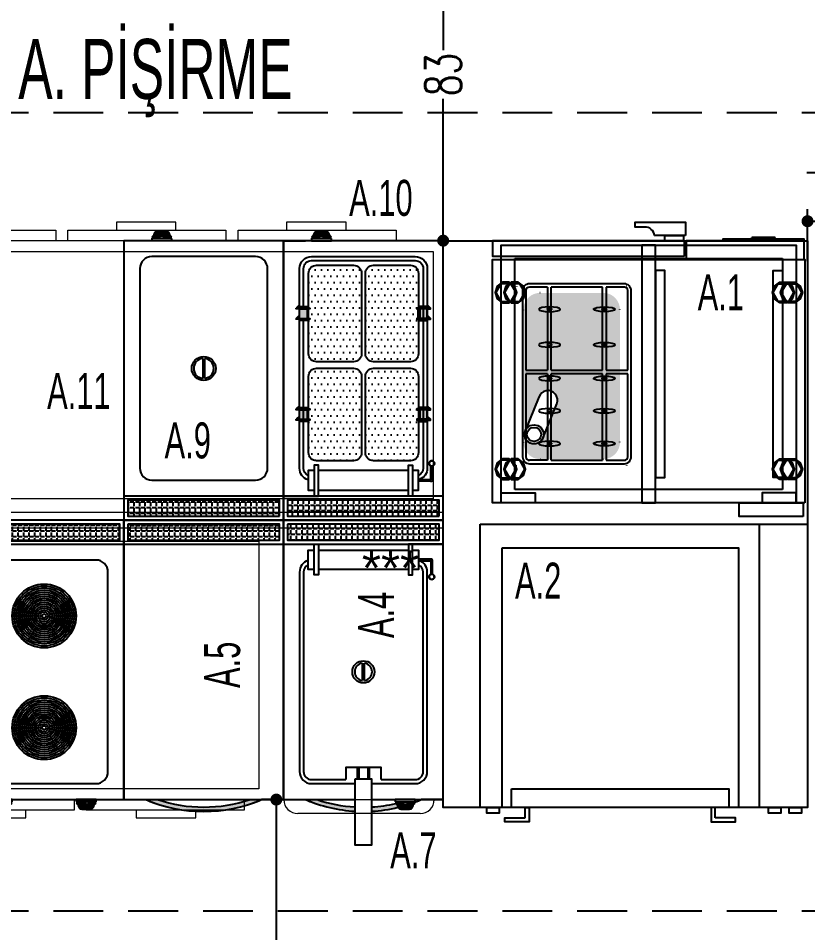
# Model space of a CAD drawing. Header units: centimetres. Extents: x 2135 to 5458, y 2057 to 4523.
# Drawn here: x 2995.2 to 3193, y 4168.9 to 4397.9 of the extents above; entities that cross this region are included whole.
import ezdxf
from ezdxf.lldxf.tags import DXFTag

# ---------------------------------------------------------------- set-up
doc = ezdxf.new("R2010")
doc.units = ezdxf.units.CM
doc.header["$LTSCALE"] = 50
for name, pattern in [('ACAD_ISO03W100', [30, 12, -18]), ('ACAD_ISO07W100', [3, 0, -3]), ('HIDDEN', [0.375, 0.25, -0.125])]:
    doc.linetypes.add(name, pattern=pattern)
for name, color, linetype in [('APO_2D', 254, 'Continuous'), ('APO_3D_C10', 10, 'Continuous'), ('APO_3D_C253', 253, 'Continuous'), ('MDPL-MAHAL NO', 5, 'Continuous')]:
    doc.layers.add(name, color=color, linetype=linetype)
doc.layers.add('GRC - Cihaz Altı Ekipman', color=2, linetype='Continuous', lineweight=18)
doc.layers.add('GRC-Ekipman', color=4, linetype='Continuous', lineweight=25)
doc.styles.add('dim', font='simplex.shx', dxfattribs={"width": 0.7})
doc.styles.get("Standard").update_dxf_attribs({"font": 'arial.ttf'})
doc.styles.add('Tago_mahal', font='ARIALN.TTF')
tags = doc.linetypes.add('HIDDENX2', pattern=[19.05, 12.7, -6.35]).pattern_tags.tags
tags[6:7] = [DXFTag(74, 4), DXFTag(75, 0), DXFTag(340, '0'), DXFTag(46, 1.0), DXFTag(50, 0.0), DXFTag(44, 0.0), DXFTag(45, 0.0)]
tags[4:5] = [DXFTag(74, 4), DXFTag(75, 0), DXFTag(340, '0'), DXFTag(46, 1.0), DXFTag(50, 0.0), DXFTag(44, 0.0), DXFTag(45, 0.0)]
doc.dimstyles.new('1_50', dxfattribs={"dimtxt": 9, "dimasz": 3, "dimexe": 3, "dimexo": 0, "dimgap": 1, "dimtad": 0, "dimdec": 0, "dimzin": 11, "dimtxsty": 'dim', "dimblk": 'DOT', "dimcen": 1.5, "dimdle": 1.25, "dimclrt": 2, "dimadec": 0, "dimazin": 0, "dimtfac": 1.25, "dimtdec": 0, "dimtix": 1, "dimtofl": 0, "dimtmove": 1, "dimatfit": 3, "dimldrblk": 'DOT', "dimfxl": 10, "dimfxlon": 1, "dimtolj": 1, "dimtzin": 0, "dimarcsym": 0})

# ---------------------------------------------------------------- blocks, each defined once
blk = doc.blocks.new('ghggfhh')
at = {"color": 7}
blk.add_lwpolyline([(1188.71, 1333.35), (1193.71, 1333.35), (1193.71, 1333.87), (1188.71, 1333.87)], close=True, dxfattribs=at)
for points in [[(1190.71, 1333.35), (1190.71, 1333)], [(1191.71, 1333.35), (1191.71, 1333)], [(1188.71, 1333), (1190.71, 1333)], [(1189.35, 1332.74), (1193.07, 1332.74)], [(1189.46, 1332.51), (1192.96, 1332.51)], [(1189.5, 1332.27), (1192.92, 1332.27)], [(1189.62, 1332.04), (1192.79, 1332.04)], [(1189.97, 1331.8), (1192.45, 1331.8)], [(1191.71, 1333), (1193.71, 1333)]]:
    blk.add_lwpolyline(points, dxfattribs=at)
blk.add_lwpolyline([(1188.71, 1333), (1189.21, 1332.53), (1189.21, 1332.51, 0.414214), (1190.21, 1331.51), (1192.21, 1331.51, 0.414214), (1193.21, 1332.51), (1193.21, 1332.53), (1193.71, 1333)], format="xyb", dxfattribs=at)
blk = doc.blocks.new('EKO 8070S')
h = blk.add_hatch()
h.set_pattern_fill('ANGLE', scale=0.2, angle=360, style=0)
h.set_pattern_definition([(360, (-4488.5364, -3161.1032), (3e-16, 1.397), [1.016, -0.381]), (90, (-4488.5364, -3161.1032), (-1.397, 4e-16), [1.016, -0.381])])
h.paths.add_polyline_path([(-3470.87, -1758.23), (-3548.87, -1758.23), (-3548.87, -1762.23), (-3470.87, -1762.23)])
at = {"color": 7}
for points in [[(-3549.87, -1827.23), (-3469.87, -1827.23), (-3469.87, -1757.23), (-3549.87, -1757.23)], [(-3548.87, -1758.23), (-3548.87, -1762.23), (-3470.87, -1762.23), (-3470.87, -1758.23)]]:
    blk.add_lwpolyline(points, close=True, dxfattribs=at)
for points in [[(-3549.87, -1757.23), (-3549.87, -1765.23)], [(-3549.87, -1757.23), (-3549.87, -1763.23), (-3469.87, -1763.23), (-3469.87, -1757.23), (-3549.87, -1757.23), (-3549.87, -1763.23)]]:
    blk.add_lwpolyline(points, dxfattribs=at)
for points in [[(-3542.87, -1823.23), (-3516.87, -1823.23, 0.414214), (-3513.87, -1820.23), (-3513.87, -1770.23, 0.414214), (-3516.87, -1767.23), (-3542.87, -1767.23, 0.414214), (-3545.87, -1770.23), (-3545.87, -1820.23, 0.414214)], [(-3502.87, -1823.23), (-3476.87, -1823.23, 0.414214), (-3473.87, -1820.23), (-3473.87, -1770.23, 0.414214), (-3476.87, -1767.23), (-3502.87, -1767.23, 0.414214), (-3505.87, -1770.23), (-3505.87, -1820.23, 0.414214)], [(-3502.87, -1823.23), (-3476.87, -1823.23, 0.414214), (-3473.87, -1820.23), (-3473.87, -1770.23, 0.414214), (-3476.87, -1767.23), (-3502.87, -1767.23, 0.414214), (-3505.87, -1770.23), (-3505.87, -1820.23, 0.414214)]]:
    blk.add_lwpolyline(points, format="xyb", close=True, dxfattribs=at)
for centre, radius in [((-3529.87, -1781.23), 8), ((-3529.87, -1781.23), 8), ((-3529.87, -1781.23), 8), ((-3529.87, -1781.23), 7.5), ((-3529.87, -1781.23), 7), ((-3529.87, -1781.23), 6.5), ((-3489.87, -1781.23), 8), ((-3489.87, -1781.23), 8), ((-3489.87, -1781.23), 8), ((-3489.87, -1781.23), 7.5), ((-3489.87, -1781.23), 7), ((-3489.87, -1781.23), 6.5), ((-3529.87, -1781.23), 6), ((-3529.87, -1781.23), 5.5), ((-3529.87, -1781.23), 5), ((-3529.87, -1781.23), 4.5), ((-3529.87, -1781.23), 4), ((-3489.87, -1781.23), 6), ((-3489.87, -1781.23), 5.5), ((-3489.87, -1781.23), 5), ((-3489.87, -1781.23), 4.5), ((-3489.87, -1781.23), 4), ((-3529.87, -1781.23), 3.5), ((-3529.87, -1781.23), 3), ((-3529.87, -1781.23), 2.5), ((-3529.87, -1781.23), 2), ((-3489.87, -1781.23), 3.5), ((-3489.87, -1781.23), 3), ((-3489.87, -1781.23), 2.5), ((-3489.87, -1781.23), 2), ((-3529.87, -1781.23), 1.5), ((-3529.87, -1781.23), 1), ((-3529.87, -1781.23), 0.5), ((-3489.87, -1781.23), 1.5), ((-3489.87, -1781.23), 1), ((-3489.87, -1781.23), 0.5), ((-3529.87, -1809.23), 8), ((-3529.87, -1809.23), 8), ((-3529.87, -1809.23), 7.5), ((-3529.87, -1809.23), 7), ((-3489.87, -1809.23), 8), ((-3489.87, -1809.23), 8), ((-3489.87, -1809.23), 7.5), ((-3489.87, -1809.23), 7), ((-3529.87, -1809.23), 6.5), ((-3529.87, -1809.23), 6), ((-3529.87, -1809.23), 5.5), ((-3529.87, -1809.23), 5), ((-3529.87, -1809.23), 4.5), ((-3489.87, -1809.23), 6.5), ((-3489.87, -1809.23), 6), ((-3489.87, -1809.23), 5.5), ((-3489.87, -1809.23), 5), ((-3489.87, -1809.23), 4.5), ((-3529.87, -1809.23), 4), ((-3529.87, -1809.23), 3.5), ((-3529.87, -1809.23), 3), ((-3529.87, -1809.23), 2.5), ((-3489.87, -1809.23), 4), ((-3489.87, -1809.23), 3.5), ((-3489.87, -1809.23), 3), ((-3489.87, -1809.23), 2.5), ((-3529.87, -1809.23), 2), ((-3529.87, -1809.23), 1.5), ((-3529.87, -1809.23), 1), ((-3529.87, -1809.23), 0.5), ((-3489.87, -1809.23), 2), ((-3489.87, -1809.23), 1.5), ((-3489.87, -1809.23), 1), ((-3489.87, -1809.23), 0.5)]:
    blk.add_circle(centre, radius, dxfattribs=at)
for p in [(-4731.58, -3161.1), (-4710.58, -3161.1), (-4691.58, -3161.1), (-4670.58, -3161.1)]:
    blk.add_blockref('ghggfhh', p, dxfattribs=at)
blk = doc.blocks.new('EFP 4070')
h = blk.add_hatch()
h.set_pattern_fill('ANGLE', scale=0.2, style=0)
h.set_pattern_definition([(0, (-4559.9033, -3175.8865), (0, 1.397), [1.016, -0.381]), (90, (-4559.9033, -3175.8865), (-1.397, 9e-17), [1.016, -0.381])])
h.paths.add_polyline_path([(-3332.19, -1773.01), (-3370.19, -1773.01), (-3370.19, -1777.01), (-3332.19, -1777.01)])
for points in [[(-3353.27, -1843.84, -0.066516), (-3362.82, -1842.01), (-3365.69, -1842.01, 0.087638), (-3353.27, -1844.94)], [(-3342.51, -1843.96, -0.155364), (-3342.69, -1843.38), (-3342.69, -1843.36), (-3343.08, -1842.99, -0.04159), (-3349.12, -1843.84), (-3349.12, -1844.94, 0.045618)], [(-3341.19, -1842.54), (-3341.29, -1842.54, -0.009581), (-3342.65, -1842.89), (-3341.19, -1842.89)], [(-3336.69, -1842.01), (-3338.19, -1842.01), (-3338.19, -1842.54), (-3340.19, -1842.54), (-3340.19, -1842.89), (-3338.94, -1842.89, 0.016431)]]:
    blk.add_hatch(color=7).paths.add_polyline_path(points)
at = {"color": 7}
for p, q in [((-3331.19, -1772.01), (-3371.19, -1772.01)), ((-3371.19, -1772.01), (-3371.19, -1842.01)), ((-3331.19, -1842.01), (-3331.19, -1772.01)), ((-3371.19, -1842.01), (-3353.27, -1842.01)), ((-3371.19, -1842.01), (-3365.69, -1842.01)), ((-3349.12, -1842.01), (-3331.19, -1842.01)), ((-3331.19, -1842.01), (-3336.69, -1842.01))]:
    blk.add_line(p, q, dxfattribs=at)
for points in [[(-3371.19, -1772.01), (-3371.19, -1780.01)], [(-3371.19, -1772.01), (-3371.19, -1778.01), (-3331.19, -1778.01), (-3331.19, -1772.01), (-3371.19, -1772.01), (-3371.19, -1778.01)], [(-3371.19, -1778.01), (-3363.53, -1778.01)], [(-3363.53, -1784.41), (-3365.03, -1784.41), (-3365.03, -1779.55), (-3363.53, -1779.55)], [(-3362.48, -1779.55), (-3339.91, -1779.55)], [(-3331.19, -1778.01), (-3338.86, -1778.01)], [(-3338.86, -1779.55), (-3337.36, -1779.55), (-3337.36, -1784.41), (-3338.86, -1784.41)], [(-3334.3, -1781.76), (-3337.36, -1781.76), (-3337.36, -1782.21), (-3334.4, -1782.21)], [(-3334.26, -1781.76), (-3334.3, -1781.76)], [(-3334.3, -1782.3), (-3334.3, -1785.56)], [(-3333.85, -1785.56), (-3333.85, -1782.16)], [(-3339.91, -1784.41), (-3362.48, -1784.41)], [(-3351.5, -1807.85), (-3351.5, -1812.17)], [(-3350.89, -1812.17), (-3350.89, -1807.85)], [(-3351.19, -1833.94), (-3351.19, -1833.94), (-3355.63, -1833.94), (-3355.63, -1837.01)], [(-3346.76, -1837.01), (-3346.76, -1833.94), (-3351.19, -1833.94), (-3351.19, -1833.94)], [(-3343.19, -1842.89), (-3341.19, -1842.89)], [(-3342.55, -1843.15), (-3338.84, -1843.15)], [(-3342.44, -1843.38), (-3338.94, -1843.38)], [(-3342.41, -1843.61), (-3338.98, -1843.61)], [(-3341.19, -1842.54), (-3341.19, -1842.89)], [(-3340.19, -1842.54), (-3340.19, -1842.89)], [(-3340.19, -1842.89), (-3338.19, -1842.89)], [(-3342.28, -1843.85), (-3339.11, -1843.85)], [(-3341.93, -1844.09), (-3339.46, -1844.09)]]:
    blk.add_lwpolyline(points, dxfattribs=at)
for points in [[(-3370.19, -1773.01), (-3370.19, -1777.01), (-3332.19, -1777.01), (-3332.19, -1773.01)], [(-3363.53, -1778.01), (-3362.48, -1778.01), (-3362.48, -1785.75), (-3363.53, -1785.75)], [(-3338.86, -1778.01), (-3339.91, -1778.01), (-3339.91, -1785.75), (-3338.86, -1785.75)], [(-3352.77, -1836.82), (-3352.28, -1836.82), (-3352.28, -1833.94), (-3352.77, -1833.94)], [(-3350.11, -1836.82), (-3349.62, -1836.82), (-3349.62, -1833.94), (-3350.11, -1833.94)], [(-3353.27, -1836.82), (-3349.12, -1836.82), (-3349.12, -1853.42), (-3353.27, -1853.42)], [(-3343.19, -1842.54), (-3338.19, -1842.54), (-3338.19, -1842.01), (-3343.19, -1842.01)]]:
    blk.add_lwpolyline(points, close=True, dxfattribs=at)
for points in [[(-3365.03, -1782.13, 0.333757), (-3367.19, -1785.01), (-3367.19, -1835.01, 0.414214), (-3364.19, -1838.01), (-3353.27, -1838.01)], [(-3365.03, -1783.19, 0.292913), (-3366.19, -1785.01), (-3366.19, -1835.01, 0.414214), (-3364.19, -1837.01), (-3355.63, -1837.01)], [(-3349.12, -1838.01), (-3338.19, -1838.01, 0.414214), (-3335.19, -1835.01), (-3335.19, -1785.01, 0.311922), (-3337.13, -1782.21)], [(-3346.76, -1837.01), (-3338.19, -1837.01, 0.414214), (-3336.19, -1835.01), (-3336.19, -1785.01, 0.292913), (-3337.36, -1783.19)], [(-3343.19, -1842.89), (-3342.69, -1843.36), (-3342.69, -1843.38, 0.414214), (-3341.69, -1844.38), (-3339.69, -1844.38, 0.414214), (-3338.69, -1843.38), (-3338.69, -1843.36), (-3338.19, -1842.89)]]:
    blk.add_lwpolyline(points, format="xyb", dxfattribs=at)
for centre, radius in [((-3334.08, -1786.2), 0.676), ((-3351.19, -1810.01), 2.77)]:
    blk.add_circle(centre, radius, dxfattribs=at)
for centre, radius, start, end in [((-3334.3, -1782.21), 0.453, 354.0258, 95.9742), ((-3334.41, -1782.31), 0.109, 8.9584, 82.5046), ((-3334.08, -1786.2), 0.676, 109.4584, 70.5416), ((-3351.19, -1810.01), 2.18, 98.1249, 261.8751), ((-3351.19, -1810.01), 2.18, 278.1249, 81.8751), ((-3351.19, -1808.3), 36.69, 246.7242, 250.4895), ((-3351.19, -1808.3), 36.69, 246.7242, 266.758), ((-3351.19, -1807.21), 36.69, 251.5362, 266.758), ((-3351.19, -1807.21), 36.69, 273.242, 282.7682), ((-3351.19, -1807.21), 36.69, 283.4702, 285.6659), ((-3351.19, -1808.3), 36.69, 289.5105, 293.2758), ((-3351.19, -1808.3), 36.69, 273.242, 283.6896)]:
    blk.add_arc(centre, radius, start, end, dxfattribs=at)
blk = doc.blocks.new('EMF 4070S')
h = blk.add_hatch()
h.set_pattern_fill('DOTS', style=0)
h.set_pattern_definition([(0, (-5791.0277, -5490.133), (0.79375, 1.5875), [0, -1.5875])])
h.paths.add_polyline_path([(-3110.7, -1710.34, 0.414214), (-3108.7, -1712.34), (-3099.4, -1712.34, 0.414214), (-3097.4, -1710.34), (-3097.4, -1701.7), (-3097.76, -1701.7), (-3097.76, -1701.47), (-3097.46, -1701.47), (-3097.46, -1699.11), (-3097.76, -1699.11), (-3097.76, -1698.88), (-3097.4, -1698.88), (-3097.4, -1690.18, 0.414214), (-3099.4, -1688.18), (-3108.7, -1688.18, 0.414214), (-3110.7, -1690.18)])
h.paths.add_polyline_path([(-3097.76, -1724.17), (-3097.4, -1724.17), (-3097.4, -1715.97, 0.414214), (-3099.4, -1713.97), (-3108.7, -1713.97, 0.414214), (-3110.7, -1715.97), (-3110.7, -1735.13, 0.414214), (-3108.7, -1737.13), (-3099.4, -1737.13, 0.414214), (-3097.4, -1735.13), (-3097.4, -1726.99), (-3097.76, -1726.99), (-3097.76, -1726.76), (-3097.4, -1726.76), (-3097.4, -1724.4), (-3097.76, -1724.4)])
h.paths.add_polyline_path([(-3124.62, -1724.17), (-3124.62, -1724.4), (-3124.92, -1724.4), (-3124.92, -1726.76), (-3124.62, -1726.76), (-3124.62, -1726.99), (-3124.92, -1726.99), (-3124.92, -1735.13, 0.414214), (-3122.92, -1737.13), (-3113.63, -1737.13, 0.414214), (-3111.63, -1735.13), (-3111.63, -1715.97, 0.414214), (-3113.63, -1713.97), (-3122.92, -1713.97, 0.414214), (-3124.92, -1715.97), (-3124.92, -1724.17)])
h.paths.add_polyline_path([(-3111.63, -1690.18, 0.414214), (-3113.63, -1688.18), (-3122.92, -1688.18, 0.414214), (-3124.92, -1690.18), (-3124.92, -1698.88), (-3124.62, -1698.88), (-3124.62, -1699.11), (-3124.92, -1699.11), (-3124.92, -1701.47), (-3124.62, -1701.47), (-3124.62, -1701.7), (-3124.92, -1701.7), (-3124.92, -1710.34, 0.414214), (-3122.92, -1712.34), (-3113.63, -1712.34, 0.414214), (-3111.63, -1710.34)])
for points in [[(-3127.19, -1702.03), (-3125.32, -1702.03), (-3125.32, -1698.49), (-3127.19, -1698.49)], [(-3095.19, -1702.03), (-3097.07, -1702.03), (-3097.07, -1698.49), (-3095.19, -1698.49)], [(-3127.19, -1727.32), (-3125.32, -1727.32), (-3125.32, -1723.78), (-3127.19, -1723.78)], [(-3095.19, -1727.32), (-3097.07, -1727.32), (-3097.07, -1723.78), (-3095.19, -1723.78)]]:
    blk.add_hatch(color=7).paths.add_polyline_path(points)
h = blk.add_hatch()
h.set_pattern_fill('ANGLE', scale=0.2, angle=180, style=0)
h.set_pattern_definition([(180, (-1902.4855, -348.1371), (-2e-16, -1.397), [1.016, -0.381]), (270, (-1902.4855, -348.1371), (1.397, -3e-16), [1.016, -0.381])])
h.paths.add_polyline_path([(-3130.19, -1751.01), (-3092.19, -1751.01), (-3092.19, -1747.01), (-3130.19, -1747.01)])
at = {"color": 7}
for p, q in [((-3091.19, -1682.01), (-3131.19, -1682.01)), ((-3131.19, -1682.01), (-3125.69, -1682.01)), ((-3131.19, -1682.01), (-3131.19, -1752.01)), ((-3091.19, -1682.01), (-3096.69, -1682.01)), ((-3091.19, -1752.01), (-3091.19, -1682.01)), ((-3131.19, -1752.01), (-3091.19, -1752.01)), ((-3131.19, -1752.01), (-3091.19, -1752.01))]:
    blk.add_line(p, q, dxfattribs=at)
for points in [[(-3119.19, -1681.13), (-3119.69, -1680.67), (-3119.69, -1680.65, 0.414214), (-3120.69, -1679.65), (-3122.69, -1679.65, 0.414214), (-3123.69, -1680.65), (-3123.69, -1680.67), (-3124.19, -1681.13)], [(-3125.03, -1741.89, -0.333757), (-3127.19, -1739.01), (-3127.19, -1689.01, -0.414214), (-3124.19, -1686.01), (-3113.27, -1686.01)], [(-3126.19, -1698.49), (-3126.19, -1689.01, -0.414214), (-3124.19, -1687.01), (-3098.19, -1687.01)], [(-3124.19, -1686.01), (-3098.19, -1686.01, -0.414214), (-3095.19, -1689.01), (-3095.19, -1739.01, -0.311922), (-3097.13, -1741.82)], [(-3106.76, -1687.01), (-3098.19, -1687.01, -0.414214), (-3096.19, -1689.01), (-3096.19, -1739.01, -0.292913), (-3097.36, -1740.83)], [(-3124.92, -1698.88), (-3124.92, -1690.18, -0.414214), (-3122.92, -1688.18), (-3113.63, -1688.18, -0.414214), (-3111.63, -1690.18), (-3111.63, -1710.34, -0.414214), (-3113.63, -1712.34), (-3122.92, -1712.34, -0.414214), (-3124.92, -1710.34), (-3124.92, -1701.7)], [(-3125.03, -1740.83, -0.292913), (-3126.19, -1739.01), (-3126.19, -1702.03)], [(-3124.92, -1724.17), (-3124.92, -1715.97, -0.414214), (-3122.92, -1713.97), (-3113.63, -1713.97, -0.414214), (-3111.63, -1715.97), (-3111.63, -1735.13, -0.414214), (-3113.63, -1737.13), (-3122.92, -1737.13, -0.414214), (-3124.92, -1735.13), (-3124.92, -1726.99)], [(-3097.4, -1726.99), (-3097.4, -1735.13, -0.414214), (-3099.4, -1737.13), (-3108.7, -1737.13, -0.414214), (-3110.7, -1735.13), (-3110.7, -1715.97, -0.414214), (-3108.7, -1713.97), (-3099.4, -1713.97, -0.414214), (-3097.4, -1715.97), (-3097.4, -1724.17)]]:
    blk.add_lwpolyline(points, format="xyb", dxfattribs=at)
for points in [[(-3122.19, -1681.13), (-3124.19, -1681.13)], [(-3119.84, -1680.88), (-3123.55, -1680.88)], [(-3119.94, -1680.64), (-3123.44, -1680.64)], [(-3119.98, -1680.41), (-3123.41, -1680.41)], [(-3120.11, -1680.18), (-3123.28, -1680.18)], [(-3120.46, -1679.93), (-3122.93, -1679.93)], [(-3122.19, -1681.49), (-3122.19, -1681.13)], [(-3119.19, -1681.13), (-3121.19, -1681.13)], [(-3121.19, -1681.49), (-3121.19, -1681.13)], [(-3127.19, -1698.08), (-3128, -1698.88)], [(-3127.75, -1698.88), (-3127.19, -1698.88), (-3127.19, -1699.11), (-3128, -1699.11), (-3128, -1698.88)], [(-3127.19, -1698.36), (-3127.75, -1698.88)], [(-3127.19, -1698.88), (-3124.92, -1698.88)], [(-3127.19, -1699.11), (-3124.92, -1699.11)], [(-3124.92, -1698.88), (-3124.62, -1698.88), (-3124.62, -1699.11), (-3124.92, -1699.11)], [(-3124.92, -1701.47), (-3124.92, -1699.11)], [(-3097.46, -1698.88), (-3097.76, -1698.88), (-3097.76, -1699.11), (-3097.46, -1699.11)], [(-3095.19, -1698.88), (-3097.46, -1698.88)], [(-3097.46, -1701.47), (-3097.46, -1699.11)], [(-3095.19, -1699.11), (-3097.46, -1699.11)], [(-3095.19, -1698.08), (-3094.39, -1698.88)], [(-3095.19, -1698.36), (-3094.63, -1698.88)], [(-3094.63, -1698.88), (-3095.19, -1698.88), (-3095.19, -1699.11), (-3094.39, -1699.11), (-3094.39, -1698.88)], [(-3127.19, -1700.67), (-3128, -1701.47)], [(-3127.75, -1701.47), (-3127.19, -1701.47), (-3127.19, -1701.7), (-3128, -1701.7), (-3128, -1701.47)], [(-3127.19, -1700.95), (-3127.75, -1701.47)], [(-3127.19, -1701.47), (-3124.92, -1701.47)], [(-3127.19, -1701.7), (-3124.92, -1701.7)], [(-3124.92, -1701.47), (-3124.62, -1701.47), (-3124.62, -1701.7), (-3124.92, -1701.7)], [(-3097.46, -1701.47), (-3097.76, -1701.47), (-3097.76, -1701.7), (-3097.46, -1701.7)], [(-3095.19, -1701.47), (-3097.46, -1701.47)], [(-3095.19, -1701.7), (-3097.46, -1701.7)], [(-3095.19, -1700.67), (-3094.39, -1701.47)], [(-3095.19, -1700.95), (-3094.63, -1701.47)], [(-3094.63, -1701.47), (-3095.19, -1701.47), (-3095.19, -1701.7), (-3094.39, -1701.7), (-3094.39, -1701.47)], [(-3127.19, -1723.37), (-3128, -1724.17)], [(-3127.75, -1724.17), (-3127.19, -1724.17), (-3127.19, -1724.4), (-3128, -1724.4), (-3128, -1724.17)], [(-3127.19, -1723.65), (-3127.75, -1724.17)], [(-3127.19, -1724.17), (-3124.92, -1724.17)], [(-3127.19, -1724.4), (-3124.92, -1724.4)], [(-3124.92, -1724.17), (-3124.62, -1724.17), (-3124.62, -1724.4), (-3124.92, -1724.4)], [(-3124.92, -1726.76), (-3124.92, -1724.4)], [(-3124.92, -1726.76), (-3124.92, -1724.4)], [(-3097.46, -1724.17), (-3097.76, -1724.17), (-3097.76, -1724.4), (-3097.46, -1724.4)], [(-3095.19, -1724.17), (-3097.46, -1724.17)], [(-3095.19, -1724.4), (-3097.46, -1724.4)], [(-3097.4, -1724.4), (-3097.4, -1726.76)], [(-3095.19, -1723.37), (-3094.39, -1724.17)], [(-3095.19, -1723.65), (-3094.63, -1724.17)], [(-3094.63, -1724.17), (-3095.19, -1724.17), (-3095.19, -1724.4), (-3094.39, -1724.4), (-3094.39, -1724.17)], [(-3127.19, -1725.96), (-3128, -1726.76)], [(-3127.75, -1726.76), (-3127.19, -1726.76), (-3127.19, -1726.99), (-3128, -1726.99), (-3128, -1726.76)], [(-3127.19, -1726.24), (-3127.75, -1726.76)], [(-3127.19, -1726.76), (-3124.92, -1726.76)], [(-3127.19, -1726.99), (-3124.92, -1726.99)], [(-3124.92, -1726.76), (-3124.62, -1726.76), (-3124.62, -1726.99), (-3124.92, -1726.99)], [(-3097.46, -1726.76), (-3097.76, -1726.76), (-3097.76, -1726.99), (-3097.46, -1726.99)], [(-3095.19, -1726.76), (-3097.46, -1726.76)], [(-3095.19, -1726.99), (-3097.46, -1726.99)], [(-3095.19, -1725.96), (-3094.39, -1726.76)], [(-3095.19, -1726.24), (-3094.63, -1726.76)], [(-3094.63, -1726.76), (-3095.19, -1726.76), (-3095.19, -1726.99), (-3094.39, -1726.99), (-3094.39, -1726.76)], [(-3094.3, -1741.73), (-3094.3, -1738.46)], [(-3093.85, -1738.46), (-3093.85, -1741.87)], [(-3123.53, -1739.61), (-3125.03, -1739.61), (-3125.03, -1744.48), (-3123.53, -1744.48)], [(-3099.91, -1739.61), (-3122.48, -1739.61)], [(-3098.86, -1744.48), (-3097.36, -1744.48), (-3097.36, -1739.61), (-3098.86, -1739.61)], [(-3094.3, -1742.27), (-3097.36, -1742.27), (-3097.36, -1741.82), (-3094.4, -1741.82)], [(-3094.26, -1742.27), (-3094.3, -1742.27)], [(-3122.48, -1744.48), (-3099.91, -1744.48)], [(-3091.19, -1752.01), (-3091.19, -1744.01)], [(-3091.19, -1752.01), (-3091.19, -1744.01)], [(-3091.19, -1752.01), (-3091.19, -1744.01)], [(-3091.19, -1752.01), (-3091.19, -1746.01), (-3131.19, -1746.01), (-3131.19, -1752.01), (-3091.19, -1752.01), (-3091.19, -1746.01)], [(-3091.19, -1752.01), (-3091.19, -1746.01), (-3131.19, -1746.01), (-3131.19, -1752.01), (-3091.19, -1752.01), (-3091.19, -1746.01)], [(-3131.19, -1746.01), (-3123.53, -1746.01)], [(-3091.19, -1746.01), (-3098.86, -1746.01)], [(-3091.19, -1746.01), (-3098.86, -1746.01)], [(-3091.19, -1746.01), (-3098.86, -1746.01)], [(-3091.19, -1746.01), (-3098.86, -1746.01)]]:
    blk.add_lwpolyline(points, dxfattribs=at)
for points in [[(-3119.19, -1681.49), (-3124.19, -1681.49), (-3124.19, -1682.01), (-3119.19, -1682.01)], [(-3125.32, -1702.03), (-3127.19, -1702.03), (-3127.19, -1698.49), (-3125.32, -1698.49)], [(-3097.07, -1702.03), (-3095.19, -1702.03), (-3095.19, -1698.49), (-3097.07, -1698.49)], [(-3125.32, -1727.32), (-3127.19, -1727.32), (-3127.19, -1723.78), (-3125.32, -1723.78)], [(-3097.07, -1727.32), (-3095.19, -1727.32), (-3095.19, -1723.78), (-3097.07, -1723.78)], [(-3123.53, -1746.01), (-3122.48, -1746.01), (-3122.48, -1738.28), (-3123.53, -1738.28)], [(-3098.86, -1746.01), (-3099.91, -1746.01), (-3099.91, -1738.28), (-3098.86, -1738.28)], [(-3098.86, -1746.01), (-3099.91, -1746.01), (-3099.91, -1738.28), (-3098.86, -1738.28)], [(-3092.19, -1751.01), (-3092.19, -1747.01), (-3130.19, -1747.01), (-3130.19, -1751.01)]]:
    blk.add_lwpolyline(points, close=True, dxfattribs=at)
blk.add_lwpolyline([(-3110.7, -1710.34), (-3110.7, -1690.18, -0.414214), (-3108.7, -1688.18), (-3099.4, -1688.18, -0.414214), (-3097.4, -1690.18), (-3097.4, -1710.34, -0.414214), (-3099.4, -1712.34), (-3108.7, -1712.34, -0.414214)], format="xyb", close=True, dxfattribs=at)
blk.add_circle((-3094.08, -1737.82), 0.676, dxfattribs=at)
for centre, radius, start, end in [((-3094.08, -1737.82), 0.676, 289.4584, 250.5416), ((-3094.41, -1741.71), 0.109, 277.4954, 351.0416), ((-3094.3, -1741.82), 0.453, 264.0258, 5.9742)]:
    blk.add_arc(centre, radius, start, end, dxfattribs=at)
blk = doc.blocks.new('ESB 4070S')
h = blk.add_hatch()
h.set_pattern_fill('ANGLE', scale=0.2, style=0)
h.set_pattern_definition([(0, (-3339.9033, -3175.8865), (0, 1.397), [1.016, -0.381]), (90, (-3339.9033, -3175.8865), (-1.397, 9e-17), [1.016, -0.381])])
h.paths.add_polyline_path([(-2112.19, -1773.01), (-2150.19, -1773.01), (-2150.19, -1777.01), (-2112.19, -1777.01)])
at = {"color": 7}
for points in [[(-2151.19, -1842.01), (-2111.19, -1842.01), (-2111.19, -1772.01), (-2151.19, -1772.01)], [(-2150.19, -1773.01), (-2150.19, -1777.01), (-2112.19, -1777.01), (-2112.19, -1773.01)]]:
    blk.add_lwpolyline(points, close=True, dxfattribs=at)
for points in [[(-2151.19, -1772.01), (-2151.19, -1780.01)], [(-2151.19, -1772.01), (-2151.19, -1778.01), (-2111.19, -1778.01), (-2111.19, -1772.01), (-2151.19, -1772.01), (-2151.19, -1778.01)], [(-2131.44, -1807.52), (-2131.44, -1812.5)], [(-2130.94, -1812.5), (-2130.94, -1807.52)]]:
    blk.add_lwpolyline(points, dxfattribs=at)
blk.add_lwpolyline([(-2135.88, -1782.01), (-2144.19, -1782.01, 0.414214), (-2147.19, -1785.01), (-2147.19, -1835.01, 0.414214), (-2144.19, -1838.01), (-2118.19, -1838.01, 0.414214), (-2115.19, -1835.01), (-2115.19, -1785.01, 0.414214), (-2118.19, -1782.01), (-2135.88, -1782.01)], format="xyb", dxfattribs=at)
blk.add_circle((-2131.19, -1810.01), 3, dxfattribs=at)
for start, end in [(95.7392, 264.2608), (275.7392, 84.2608)]:
    blk.add_arc((-2131.19, -1810.01), 2.5, start, end, dxfattribs=at)
blk.add_blockref('ghggfhh', (-3311.9, -3175.89), dxfattribs=at)
blk = doc.blocks.new('NTR 470')
for points in [[(-2005.69, -1682.01), (-2002.82, -1682.01, -0.162536), (-1979.57, -1682.01), (-1976.69, -1682.01, 0.016431), (-1978.94, -1681.13, 0.18889)], [(-2005.69, -1682.01), (-2004.19, -1682.01), (-2004.19, -1681.49), (-2002.19, -1681.49), (-2002.19, -1681.13), (-2003.45, -1681.13, 0.016431)], [(-1999.88, -1680.07, -0.155364), (-1999.69, -1680.65), (-1999.69, -1680.67), (-1999.3, -1681.03, -0.137126), (-1979.57, -1682.01), (-1976.69, -1682.01, 0.016431), (-1978.94, -1681.13, 0.145884)]]:
    blk.add_hatch(color=7).paths.add_polyline_path(points)
h = blk.add_hatch()
h.set_pattern_fill('ANGLE', scale=0.2, angle=180, style=0)
h.set_pattern_definition([(180, (-782.4855, -348.1371), (-2e-16, -1.397), [1.016, -0.381]), (270, (-782.4855, -348.1371), (1.397, -3e-16), [1.016, -0.381])])
h.paths.add_polyline_path([(-2010.19, -1751.01), (-1972.19, -1751.01), (-1972.19, -1747.01), (-2010.19, -1747.01)])
at = {"color": 7}
for p, q in [((-1971.19, -1682.01), (-2011.19, -1682.01)), ((-2011.19, -1682.01), (-2005.69, -1682.01)), ((-2011.19, -1682.01), (-2011.19, -1752.01)), ((-1971.19, -1682.01), (-1976.69, -1682.01)), ((-1971.19, -1752.01), (-1971.19, -1682.01)), ((-2011.19, -1752.01), (-1971.19, -1752.01))]:
    blk.add_line(p, q, dxfattribs=at)
for points in [[(-1971.19, -1752.01), (-1971.19, -1744.01)], [(-1971.19, -1752.01), (-1971.19, -1746.01), (-2011.19, -1746.01), (-2011.19, -1752.01), (-1971.19, -1752.01), (-1971.19, -1746.01)]]:
    blk.add_lwpolyline(points, dxfattribs=at)
blk.add_lwpolyline([(-1972.19, -1751.01), (-1972.19, -1747.01), (-2010.19, -1747.01), (-2010.19, -1751.01)], close=True, dxfattribs=at)
for centre, start, end in [((-1991.19, -1715.72), 66.7242, 113.2758), ((-1991.19, -1715.72), 109.5105, 113.2758), ((-1991.19, -1716.82), 71.5362, 108.4638), ((-1991.19, -1715.72), 66.7242, 70.4895)]:
    blk.add_arc(centre, 36.69, start, end, dxfattribs=at)
blk = doc.blocks.new('PİZZA FIRINI 82-71')
at = {"linetype": 'HIDDENX2', "ltscale": 10}
blk.add_line((69.85, 0), (69.85, -71), dxfattribs=at)
blk.add_lwpolyline([(0, 0), (82, 0), (82, -71), (0, -71)], close=True)
at = {"color": 251, "linetype": 'HIDDENX2', "ltscale": 10}
for points in [[(5.44, -5.94), (64.67, -5.94), (64.67, -71), (5.44, -71)], [(7.79, -66.29), (62.31, -66.29), (62.31, -71), (7.79, -71)]]:
    blk.add_lwpolyline(points, close=True, dxfattribs=at)
at = {"color": 251}
for points in [[(1.67, -71), (4.73, -71), (4.73, -72.42), (1.67, -72.42)], [(72.21, -71), (75.28, -71), (75.28, -72.42), (72.21, -72.42)], [(77.4, -71), (80.46, -71), (80.46, -72.42), (77.4, -72.42)]]:
    blk.add_lwpolyline(points, close=True, dxfattribs=at)
for points in [[(11.27, -73.54), (11.27, -71), (12.27, -71), (12.27, -74.54), (11.27, -74.54)], [(58.83, -73.54), (58.83, -71), (57.83, -71), (57.83, -74.54), (58.83, -74.54)], [(11.27, -74.54), (6.14, -74.54), (6.15, -73.54), (11.27, -73.54)], [(58.83, -74.54), (63.96, -74.54), (63.95, -73.54), (58.83, -73.54)]]:
    blk.add_lwpolyline(points, dxfattribs=at)
blk = doc.blocks.new('350')
at = {"layer": 'GRC-Ekipman', "linetype": 'HIDDEN'}
blk.add_line((9980.36, 4757.18), (9965.36, 4757.18), dxfattribs=at)
blk.add_lwpolyline([(9645.36, 4757.18), (9995.36, 4757.18), (9995.36, 4557.18), (9645.36, 4557.18)], close=True, dxfattribs=at)
for points in [[(9965.36, 4742.18), (9980.36, 4742.18), (9980.36, 4727.18)], [(9980.36, 4587.18), (9980.36, 4572.18), (9965.36, 4572.18)]]:
    blk.add_lwpolyline(points, dxfattribs=at)
blk = doc.blocks.new('P16XFGBT')
h = blk.add_hatch(color=50)
h.dxf.hatch_style = 1
h.paths.add_polyline_path([(610141, 149880.62, 0.414214), (610136, 149875.62), (610136, 149836.62, 0.414214), (610141, 149831.62), (610159.5, 149831.62, 0.414214), (610164.5, 149836.62), (610164.5, 149875.62, 0.414214), (610159.5, 149880.62)])
h.paths.add_polyline_path([(610158.68, 149874.24, -0.848785), (610164.15, 149873.34, -0.096716), (610163.95, 149872.28), (610159.91, 149862.33, -1.029643), (610154.64, 149864.29)], flags=16)
h.paths.add_polyline_path([(610163.43, 149873.34, -1), (610159.26, 149873.34, -1)], flags=0)
at = {"color": 7}
for points in [[(610084.04, 149893.55), (610171.04, 149893.55), (610171.04, 149817.55), (610084.04, 149817.55), (610084.04, 149893.55)], [(610084.04, 149893.55), (610084.04, 149890.55), (610094.04, 149890.55), (610094.04, 149893.55)], [(610171.04, 149893.55), (610171.04, 149890.55), (610161.04, 149890.55), (610161.04, 149893.55)], [(610158.68, 149874.24), (610154.64, 149864.29)], [(610159.91, 149862.33), (610163.95, 149872.28)]]:
    blk.add_lwpolyline(points, dxfattribs=at)
for points in [[(610125.54, 149817.55), (610129.54, 149817.55), (610129.54, 149893.55), (610125.54, 149893.55)], [(610088.04, 149886.01), (610090.83, 149886.01), (610090.83, 149825.08), (610088.04, 149825.08)], [(610125.54, 149886.01), (610122.76, 149886.01), (610122.76, 149825.08), (610125.54, 149825.08)]]:
    blk.add_lwpolyline(points, close=True, dxfattribs=at)
at = {"color": 7, "linetype": 'ACAD_ISO03W100', "ltscale": 0.5}
blk.add_lwpolyline([(610088.04, 149889.55), (610167.04, 149889.55), (610167.04, 149821.55), (610088.04, 149821.55)], close=True, dxfattribs=at)
at = {"color": 7, "linetype": 'ACAD_ISO07W100', "ltscale": 0.4}
blk.add_lwpolyline([(610166.5, 149882.62), (610134, 149882.62), (610134, 149829.62), (610166.5, 149829.62)], close=True, dxfattribs=at)
blk.add_lwpolyline([(610159.5, 149880.62), (610141, 149880.62, 0.414214), (610136, 149875.62), (610136, 149836.62, 0.414214), (610141, 149831.62), (610159.5, 149831.62, 0.414214), (610164.5, 149836.62), (610164.5, 149875.62, 0.414214)], format="xyb", close=True, dxfattribs=at)
at = {"color": 7}
for radius in [2.81, 2.08]:
    blk.add_circle((610161.34, 149873.34), radius, dxfattribs=at)
blk.add_arc((610157.24, 149863.24), 2.81, 157.9023, 341.2492, dxfattribs=at)
at = {"layer": 'APO_2D', "color": 7, "linetype": 'Continuous'}
for points, elevation in [([(610088.84, 149834.59), (610090.44, 149833.43), (610091.05, 149831.55), (610090.44, 149829.67), (610088.84, 149828.51), (610086.86, 149828.51), (610085.26, 149829.67), (610084.65, 149831.55), (610085.26, 149833.43), (610086.86, 149834.59)], 67), ([(610166.06, 149834.59), (610164.46, 149833.43), (610163.85, 149831.55), (610164.46, 149829.67), (610166.06, 149828.51), (610168.04, 149828.51), (610169.64, 149829.67), (610170.25, 149831.55), (610169.64, 149833.43), (610168.04, 149834.59)], 67), ([(610089.35, 149834.15), (610090.85, 149831.55), (610089.35, 149828.95), (610086.35, 149828.95), (610084.85, 149831.55), (610086.35, 149834.15)], 61), ([(610165.55, 149834.15), (610164.05, 149831.55), (610165.55, 149828.95), (610168.55, 149828.95), (610170.05, 149831.55), (610168.55, 149834.15)], 61)]:
    blk.add_lwpolyline(points, close=True, dxfattribs=dict(at, elevation=elevation))
at = {"layer": 'APO_3D_C253', "color": 7}
for points, elevation in [([(610088.84, 149886.59), (610090.44, 149885.43), (610091.05, 149883.55), (610090.44, 149881.67), (610088.84, 149880.51), (610086.86, 149880.51), (610085.26, 149881.67), (610084.65, 149883.55), (610085.26, 149885.43), (610086.86, 149886.59)], 67), ([(610089.35, 149886.15), (610090.85, 149883.55), (610089.35, 149880.95), (610086.35, 149880.95), (610084.85, 149883.55), (610086.35, 149886.15)], 61), ([(610166.06, 149886.59), (610164.46, 149885.43), (610163.85, 149883.55), (610164.46, 149881.67), (610166.06, 149880.51), (610168.04, 149880.51), (610169.64, 149881.67), (610170.25, 149883.55), (610169.64, 149885.43), (610168.04, 149886.59)], 67), ([(610165.55, 149886.15), (610164.05, 149883.55), (610165.55, 149880.95), (610168.55, 149880.95), (610170.05, 149883.55), (610168.55, 149886.15)], 61)]:
    blk.add_lwpolyline(points, close=True, dxfattribs=dict(at, elevation=elevation))
blk = doc.blocks.new('C3GC101XF')
at = {"color": 7, "linetype": 'ACAD_ISO07W100', "elevation": 85.74}
blk.add_lwpolyline([(610363.46, 149816.25), (610363.46, 149770.25)], dxfattribs=at)
at = {"color": 7, "linetype": 'ACAD_ISO07W100'}
blk.add_arc((610370.62, 149824.01, 171.48), 54.24, 188.229, 262.4079, dxfattribs=at)
at = {"layer": 'APO_2D', "color": 7, "linetype": 'Continuous'}
for points in [[(610282.04, 149897.55), (610300.84, 149897.55), (610300.84, 149893.55), (610282.04, 149893.55), (610282.04, 149897.55)], [(610281.54, 149893.55), (610373.54, 149893.55), (610373.54, 149821.75), (610281.54, 149821.75), (610281.54, 149893.55)], [(610281.69, 149821.75), (610281.69, 149815.85), (610305.69, 149815.85), (610305.69, 149816.25), (610316.49, 149816.25), (610316.49, 149821.75), (610281.69, 149821.75)], [(610316.94, 149820.85), (610316.94, 149816.25), (610373.54, 149816.25), (610373.54, 149820.85), (610316.94, 149820.85)]]:
    blk.add_lwpolyline(points, dxfattribs=at)
for points, elevation in [([(610286.43, 149834.59), (610288.03, 149833.43), (610288.64, 149831.55), (610288.03, 149829.67), (610286.43, 149828.51), (610284.45, 149828.51), (610282.85, 149829.67), (610282.24, 149831.55), (610282.85, 149833.43), (610284.45, 149834.59)], 67), ([(610368.65, 149834.59), (610367.05, 149833.43), (610366.44, 149831.55), (610367.05, 149829.67), (610368.65, 149828.51), (610370.63, 149828.51), (610372.23, 149829.67), (610372.84, 149831.55), (610372.23, 149833.43), (610370.63, 149834.59)], 67), ([(610286.94, 149834.15), (610288.44, 149831.55), (610286.94, 149828.95), (610283.94, 149828.95), (610282.44, 149831.55), (610283.94, 149834.15)], 61), ([(610368.14, 149834.15), (610366.64, 149831.55), (610368.14, 149828.95), (610371.14, 149828.95), (610372.64, 149831.55), (610371.14, 149834.15)], 61)]:
    blk.add_lwpolyline(points, close=True, dxfattribs=dict(at, elevation=elevation))
at = {"layer": 'APO_2D', "linetype": 'Continuous'}
for points in [[(610290.29, 149815.85), (610290.29, 149815.3)], [(610297.09, 149815.85), (610297.09, 149815.3)], [(610317.14, 149816.25), (610317.14, 149814.75)], [(610322.74, 149816.25), (610322.74, 149814.75)], [(610290.29, 149815.3), (610297.09, 149815.3)]]:
    blk.add_lwpolyline(points, dxfattribs=at)
blk.add_lwpolyline([(610316.69, 149814.75), (610325.82, 149814.75, 0.404325), (610328.74, 149812.25), (610331.56, 149812.25), (610331.56, 149810.75), (610316.69, 149810.75), (610316.69, 149814.75)], format="xyb", dxfattribs=at)
at = {"layer": 'APO_3D_C10', "extrusion": (0, -1, 0)}
blk.add_circle((610319.94, 114.75, -149814.75), 2.8, dxfattribs=at)
at = {"layer": 'APO_3D_C253', "color": 7}
for points, elevation in [([(610286.43, 149886.59), (610288.03, 149885.43), (610288.64, 149883.55), (610288.03, 149881.67), (610286.43, 149880.51), (610284.45, 149880.51), (610282.85, 149881.67), (610282.24, 149883.55), (610282.85, 149885.43), (610284.45, 149886.59)], 67), ([(610286.94, 149886.15), (610288.44, 149883.55), (610286.94, 149880.95), (610283.94, 149880.95), (610282.44, 149883.55), (610283.94, 149886.15)], 61), ([(610368.65, 149886.59), (610367.05, 149885.43), (610366.44, 149883.55), (610367.05, 149881.67), (610368.65, 149880.51), (610370.63, 149880.51), (610372.23, 149881.67), (610372.84, 149883.55), (610372.23, 149885.43), (610370.63, 149886.59)], 67), ([(610368.14, 149886.15), (610366.64, 149883.55), (610368.14, 149880.95), (610371.14, 149880.95), (610372.64, 149883.55), (610371.14, 149886.15)], 61)]:
    blk.add_lwpolyline(points, close=True, dxfattribs=dict(at, elevation=elevation))
blk = doc.blocks.new('01P11G')
at = {"color": 7}
blk.add_lwpolyline([(610537.27, 149841.55), (610537.27, 149792.55, 0.414214), (610539.27, 149790.55), (610567.27, 149790.55, 0.414214), (610569.27, 149792.55), (610569.27, 149841.55, 0.414214), (610567.27, 149843.55), (610539.27, 149843.55, 0.414214)], format="xyb", close=True, dxfattribs=at)
for points in [[(610544.61, 149842.55), (610539.27, 149842.55, 0.414214), (610538.27, 149841.55), (610538.27, 149817.05)], [(610568.27, 149817.05), (610568.27, 149841.55, 0.414214), (610567.27, 149842.55)], [(610538.27, 149815.95), (610538.27, 149792.55, 0.414214), (610539.27, 149791.55), (610544.61, 149791.55)], [(610561.93, 149791.55), (610567.27, 149791.55, 0.414214), (610568.27, 149792.55), (610568.27, 149815.95)]]:
    blk.add_lwpolyline(points, format="xyb", dxfattribs=at)
for points in [[(610544.61, 149817.05), (610544.61, 149842.55)], [(610560.83, 149842.55), (610545.71, 149842.55)], [(610545.71, 149842.55), (610545.71, 149817.05)], [(610560.83, 149842.55), (610560.83, 149817.05)], [(610560.83, 149842.55), (610560.83, 149817.05)], [(610561.93, 149817.05), (610561.93, 149842.55)], [(610561.93, 149842.55), (610567.27, 149842.55)], [(610561.93, 149817.05), (610561.93, 149842.55)], [(610538.27, 149817.05), (610544.61, 149817.05)], [(610544.61, 149815.95), (610538.27, 149815.95)], [(610544.61, 149791.55), (610544.61, 149815.95)], [(610545.71, 149817.05), (610560.83, 149817.05)], [(610545.71, 149815.95), (610545.71, 149791.55)], [(610560.83, 149815.95), (610545.71, 149815.95)], [(610560.83, 149815.95), (610560.83, 149791.55)], [(610561.93, 149817.05), (610568.27, 149817.05)], [(610568.27, 149815.95), (610561.93, 149815.95)], [(610561.93, 149791.55), (610561.93, 149815.95)], [(610545.71, 149791.55), (610560.83, 149791.55)]]:
    blk.add_lwpolyline(points, dxfattribs=at)
for centre, major_axis, ratio in [((610545.16, 149837.63), (-3.2, 0), 0.217001), ((610545.16, 149837.63), (-0.711, 0), 0.363306), ((610545.16, 149827.98), (-3.2, 0), 0.217001), ((610545.16, 149827.98), (-0.711, 0), 0.363306), ((610545.16, 149818.41), (-3.2, 0), 0.217001), ((610545.16, 149818.41), (-0.711, 0), 0.363306), ((610545.16, 149808.52), (-3.2, 0), 0.217001), ((610545.16, 149808.52), (-0.711, 0), 0.363306), ((610545.16, 149798.06), (-3.2, 0), 0.217001), ((610545.16, 149798.06), (-0.711, 0), 0.363306)]:
    blk.add_ellipse(centre, major_axis=major_axis, ratio=ratio, dxfattribs=at)
at = {"color": 7, "extrusion": (0, 0, -1)}
for centre, major_axis, ratio in [((610561.38, 149837.63), (3.2, 0), 0.217001), ((610561.38, 149837.63), (0.711, 0), 0.363306), ((610561.38, 149827.98), (3.2, 0), 0.217001), ((610561.38, 149827.98), (0.711, 0), 0.363306), ((610561.38, 149818.41), (3.2, 0), 0.217001), ((610561.38, 149818.41), (0.711, 0), 0.363306), ((610561.38, 149808.52), (3.2, 0), 0.217001), ((610561.38, 149808.52), (0.711, 0), 0.363306), ((610561.38, 149798.06), (3.2, 0), 0.217001), ((610561.38, 149798.06), (0.711, 0), 0.363306)]:
    blk.add_ellipse(centre, major_axis=major_axis, ratio=ratio, dxfattribs=at)
blk = doc.blocks.new('FIRIN1')
at = {"color": 7}
for name, p in [('C3GC101XF', (0, 0)), ('P16XFGBT', (200, 0)), ('01P11G', (-204.56, 38.42))]:
    blk.add_blockref(name, p, dxfattribs=at)
blk = doc.blocks.new('FRENOX UGL3')
at = {"linetype": 'Continuous'}
for p, q in [((0, 0), (0, -70)), ((186.5, 0), (0, 0)), ((186.5, -70), (186.5, 0)), ((186.5, -2), (0, -2)), ((0, -70), (186.5, -70))]:
    blk.add_line(p, q, dxfattribs=at)
at = {"color": 251, "linetype": 'Continuous'}
blk.add_line((180.75, -73.5), (150.09, -73.5), dxfattribs=at)
at = {"color": 251}
for points in [[(2.54, -5.31), (140.34, -5.31), (140.34, -67.31), (2.54, -67.31)], [(51.39, -72.64), (11.79, -72.64), (11.79, -70), (51.39, -70)], [(94.02, -72.64), (54.42, -72.64), (54.42, -70), (94.02, -70)], [(136.66, -72.64), (97.06, -72.64), (97.06, -70), (136.66, -70)], [(39.26, -72.64), (24.32, -72.64), (24.32, -74.6), (39.26, -74.6)], [(81.89, -72.64), (66.95, -72.64), (66.95, -74.6), (81.89, -74.6)], [(124.52, -72.64), (109.58, -72.64), (109.58, -74.6), (124.52, -74.6)]]:
    blk.add_lwpolyline(points, close=True, dxfattribs=at)
at = {"color": 251, "linetype": 'Continuous'}
for centre, start, end in [((150.09, -70), 180, 270), ((180.75, -70), 270, 0)]:
    blk.add_arc(centre, 3.5, start, end, dxfattribs=at)
at = {"color": 4}
blk.add_text('***', height=8.787, dxfattribs=at).set_placement((166.14, -16.38))
blk = doc.blocks.new('_Dot')
at = {"color": 0, "linetype": 'ByBlock', "lineweight": -2}
blk.add_line((-0.5, 0), (-1, 0), dxfattribs=at)
at = {"color": 0, "linetype": 'ByBlock', "const_width": 0.5}
blk.add_lwpolyline([(-0.25, 0, 1), (0.25, 0, 1)], format="xyb", close=True, dxfattribs=at)
blk = doc.blocks.new('*D423')
at = {"color": 0, "lineweight": -2, "transparency": 16777216}
for p, q in [((3192.99, 4337.11), (3192.99, 4350.11)), ((3304.81, 4337.11), (3304.81, 4350.11)), ((3195.99, 4347.11), (3241, 4347.11)), ((3301.81, 4347.11), (3256.8, 4347.11))]:
    blk.add_line(p, q, dxfattribs=at)
at = {"layer": 'Defpoints', "color": 0, "transparency": 16777216}
for p in [(3192.99, 4347.11), (3304.81, 4302.48), (3192.99, 4271.24)]:
    blk.add_point(p, dxfattribs=at)
at = {"color": 0, "lineweight": -2, "transparency": 16777216, "xscale": 3, "yscale": 3, "zscale": 3, "rotation": 180}
blk.add_blockref('_Dot', (3192.99, 4347.11), dxfattribs=at)
at = {"color": 0, "lineweight": -2, "transparency": 16777216, "xscale": 3, "yscale": 3, "zscale": 3}
blk.add_blockref('_Dot', (3304.81, 4347.11), dxfattribs=at)
at = {"color": 2, "transparency": 16777216, "insert": (3248.9, 4347.11), "char_height": 9, "attachment_point": 5, "style": 'dim'}
blk.add_mtext('\\A1;112', dxfattribs=at)
blk = doc.blocks.new('*D424')
at = {"color": 0, "lineweight": -2, "transparency": 16777216}
for p, q in [((3091.69, 4425.48), (3104.69, 4425.48)), ((3101.69, 4422.48), (3101.69, 4389.96)), ((3101.69, 4345.24), (3101.69, 4377.76)), ((3101.69, 4342.24), (3104.69, 4342.24))]:
    blk.add_line(p, q, dxfattribs=at)
at = {"layer": 'Defpoints', "color": 0, "transparency": 16777216}
for p in [(3051.58, 4425.48), (3101.69, 4342.24), (3101.69, 4342.24)]:
    blk.add_point(p, dxfattribs=at)
at = {"color": 0, "lineweight": -2, "transparency": 16777216, "xscale": 3, "yscale": 3, "zscale": 3}
for p, rotation in [((3101.69, 4425.48), 90), ((3101.69, 4342.24), 270)]:
    blk.add_blockref('_Dot', p, dxfattribs=dict(at, rotation=rotation))
at = {"color": 2, "transparency": 16777216, "insert": (3101.69, 4383.86), "char_height": 9, "attachment_point": 5, "rotation": 90, "style": 'dim'}
blk.add_mtext('\\A1;83', dxfattribs=at)
blk = doc.blocks.new('*D425')
at = {"color": 0, "lineweight": -2, "transparency": 16777216}
for p, q in [((3061.69, 4202.24), (3056.88, 4202.24)), ((3059.88, 4199.24), (3059.88, 4161.09)), ((3059.88, 4110.73), (3059.88, 4148.89)), ((3051.57, 4107.73), (3062.88, 4107.73))]:
    blk.add_line(p, q, dxfattribs=at)
at = {"layer": 'Defpoints', "color": 0, "transparency": 16777216}
for p in [(3059.88, 4202.24), (3061.69, 4202.24), (3051.57, 4107.73)]:
    blk.add_point(p, dxfattribs=at)
at = {"color": 0, "lineweight": -2, "transparency": 16777216, "xscale": 3, "yscale": 3, "zscale": 3}
for p, rotation in [((3059.88, 4202.24), 90), ((3059.88, 4107.73), 270)]:
    blk.add_blockref('_Dot', p, dxfattribs=dict(at, rotation=rotation))
at = {"color": 2, "transparency": 16777216, "insert": (3059.88, 4154.99), "char_height": 9, "attachment_point": 5, "rotation": 90, "style": 'dim'}
blk.add_mtext('\\A1;95', dxfattribs=at)

msp = doc.modelspace()

# ---------------------------------------------------------------- linework, layer by layer
at = {"layer": 'GRC-Ekipman'}
msp.add_lwpolyline([(3101.69, 4342.24), (3192.99, 4342.24), (3192.99, 4200.24), (3101.69, 4200.24)], close=True, dxfattribs=at)

# ---------------------------------------------------------------- block references
at = {"layer": 'GRC - Cihaz Altı Ekipman', "rotation": 180}
msp.add_blockref('FRENOX UGL3', (3101.69, 4272.24), dxfattribs=at)
at = {"layer": 'GRC - Cihaz Altı Ekipman'}
msp.add_blockref('FRENOX UGL3', (2915.19, 4272.24), dxfattribs=at)
at = {"layer": 'GRC-Ekipman', "xscale": 0.85, "yscale": 0.85, "zscale": 0.85, "rotation": 180}
msp.add_blockref('FIRIN1', (521931.59, 131686.05), dxfattribs=at)
at = {"layer": 'GRC-Ekipman'}
for name, p in [('350', (-6772.59, -382.87)), ('EMF 4070S', (6192.89, 6024.25)), ('EKO 8070S', (6491.57, 6029.47)), ('EFP 4070', (6432.89, 6044.25)), ('PİZZA FIRINI 82-71', (3110.99, 4271.24))]:
    msp.add_blockref(name, p, dxfattribs=at)
at = {"layer": 'GRC-Ekipman', "rotation": 180}
for name, p in [('ESB 4070S', (910.5, 2500.23)), ('NTR 470', (1050.5, 2520.23))]:
    msp.add_blockref(name, p, dxfattribs=at)

# ---------------------------------------------------------------- texts
at = {"layer": 'MDPL-MAHAL NO', "style": 'Tago_mahal', "width": 0.75}
for s, height, p in [('A. PİŞİRME', 15, (2995.23, 4377.76)), ('A.10', 9, (3078.13, 4348.46)), ('A.1', 9, (3165.46, 4324.79, 56.95)), ('A.11', 9, (3002.45, 4300.11)), ('A.9', 9, (3031.88, 4287.71)), ('A.2', 9, (3119.7, 4252.59)), ('A.7', 9, (3088.42, 4185.06))]:
    msp.add_text(s, height=height, dxfattribs=at).set_placement(p)
for s, p in [('A.4', (3089.36, 4242.7)), ('A.5', (3050.8, 4230.19))]:
    msp.add_text(s, height=9, rotation=90, dxfattribs=at).set_placement(p)

# ---------------------------------------------------------------- dimensions: what is measured, and where the dimension line sits
for base, p1, p2, picture, middle in [((3101.69, 4342.24), (3051.58, 4425.48), (3101.69, 4342.24), '*D424', (3101.69, 4383.86)), ((3059.88, 4202.24), (3051.57, 4107.73), (3061.69, 4202.24), '*D425', (3059.88, 4154.99))]:
    dim = msp.add_linear_dim(base=base, p1=p1, p2=p2, angle=90, dimstyle='1_50')
    dim.commit()
    dim.dimension.update_dxf_attribs({"geometry": picture, "text_midpoint": middle})
dim = msp.add_linear_dim(base=(3192.99, 4347.11), p1=(3304.81, 4302.48), p2=(3192.99, 4271.24), dimstyle='1_50')
dim.commit()
dim.dimension.update_dxf_attribs({"geometry": '*D423', "text_midpoint": (3248.9, 4347.11)})

doc.saveas('drawing.dxf')
